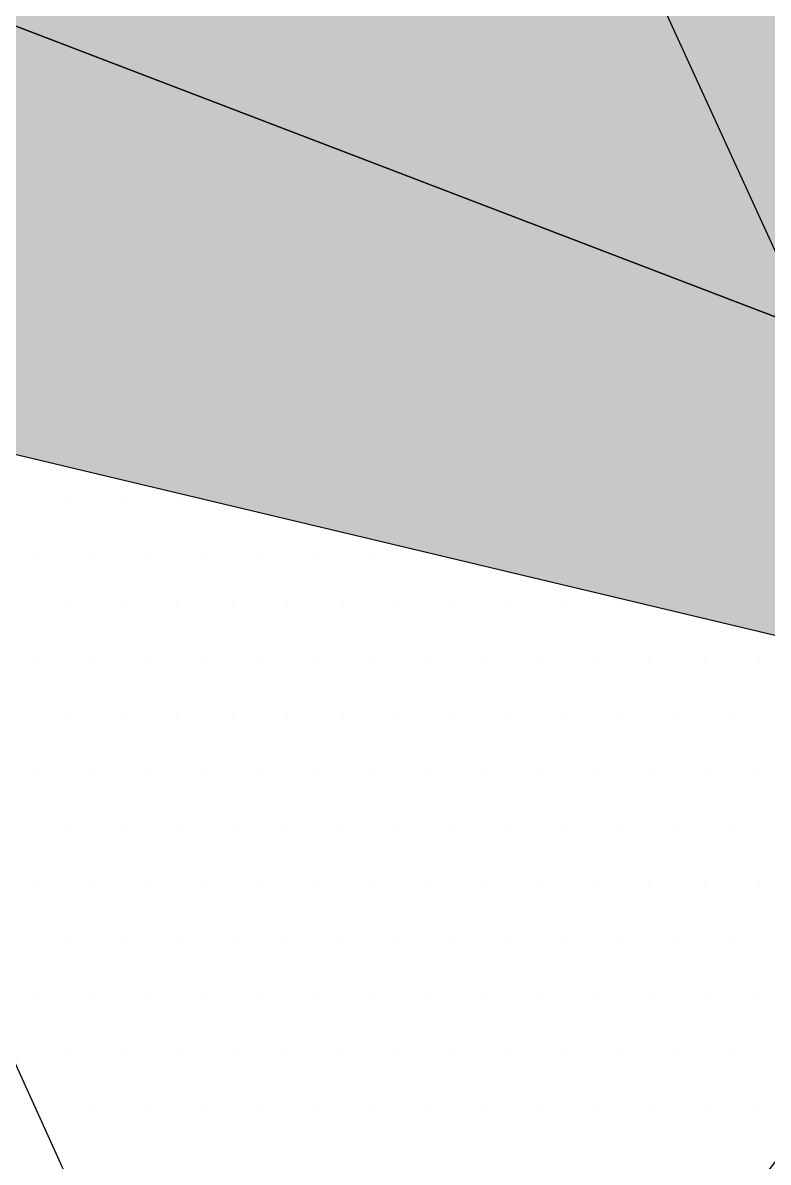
# Paper-space layout 'TOP_A1_00200_01-01-2017_MODELE' of a CAD drawing. Header units: millimetres. Extents: x -52 to 293, y -3 to 294.
# Drawn here: x 214.378 to 215.117, y 127.206 to 128.335 of the extents above; entities that cross this region are included whole.
import ezdxf

# ---------------------------------------------------------------- set-up
doc = ezdxf.new("R2010")
doc.units = ezdxf.units.MM
doc.header["$LTSCALE"] = 2
doc.linetypes.add('CACHEX2', pattern=[0.75, 0.5, -0.25])
for name, color, linetype in [('CALQUE_7', 4, 'Continuous'), ('CARTOUCHE', 7, 'Continuous'), ('rosace', 7, 'Continuous')]:
    doc.layers.add(name, color=color, linetype=linetype)

# ---------------------------------------------------------------- blocks, each defined once
blk = doc.blocks.new('A$C715108E3')
at = {"layer": 'CALQUE_7', "color": 131}
for p, q in [((3.6028, -16.6339), (3.6028, -16.6339)), ((3.6943, -16.6339), (3.6943, -16.6339)), ((3.7861, -16.6339), (3.7861, -16.6339)), ((3.878, -16.6339), (3.878, -16.6339)), ((3.9694, -16.6339), (3.9694, -16.6339)), ((4.0612, -16.6339), (4.0612, -16.6339)), ((4.1531, -16.6339), (4.1531, -16.6339)), ((4.2445, -16.6339), (4.2445, -16.6339)), ((4.3364, -16.6339), (4.3364, -16.6339)), ((4.4282, -16.6339), (4.4282, -16.6339)), ((4.5202, -16.6339), (4.5202, -16.6339)), ((4.6115, -16.6339), (4.6115, -16.6339)), ((3.5564, -16.7251), (3.5564, -16.7251)), ((3.6486, -16.7251), (3.6486, -16.7251)), ((3.7404, -16.7251), (3.7404, -16.7251)), ((3.8317, -16.7251), (3.8317, -16.7251)), ((3.9237, -16.7251), (3.9237, -16.7251)), ((4.0155, -16.7251), (4.0155, -16.7251)), ((4.107, -16.7251), (4.107, -16.7251)), ((4.1988, -16.7251), (4.1988, -16.7251)), ((4.2906, -16.7251), (4.2906, -16.7251)), ((4.3827, -16.7251), (4.3827, -16.7251)), ((4.4739, -16.7251), (4.4739, -16.7251)), ((4.5659, -16.7251), (4.5659, -16.7251)), ((4.658, -16.7251), (4.658, -16.7251)), ((3.6028, -16.8175), (3.6028, -16.8175)), ((3.6943, -16.8175), (3.6943, -16.8175)), ((3.7861, -16.8175), (3.7861, -16.8175)), ((3.878, -16.8175), (3.878, -16.8175)), ((3.9694, -16.8175), (3.9694, -16.8175)), ((4.0612, -16.8175), (4.0612, -16.8175)), ((4.1531, -16.8175), (4.1531, -16.8175)), ((4.2445, -16.8175), (4.2445, -16.8175)), ((4.3364, -16.8175), (4.3364, -16.8175)), ((4.4282, -16.8175), (4.4282, -16.8175)), ((4.5202, -16.8175), (4.5202, -16.8175)), ((4.6115, -16.8175), (4.6115, -16.8175)), ((4.7035, -16.8175), (4.7035, -16.8175)), ((3.5564, -16.909), (3.5564, -16.909)), ((3.6486, -16.909), (3.6486, -16.909)), ((3.7404, -16.909), (3.7404, -16.909)), ((3.8317, -16.909), (3.8317, -16.909)), ((3.9237, -16.909), (3.9237, -16.909)), ((4.0155, -16.909), (4.0155, -16.909)), ((4.107, -16.909), (4.107, -16.909)), ((4.1988, -16.909), (4.1988, -16.909)), ((4.2906, -16.909), (4.2906, -16.909)), ((4.3827, -16.909), (4.3827, -16.909)), ((4.4739, -16.909), (4.4739, -16.909)), ((4.5659, -16.909), (4.5659, -16.909)), ((4.658, -16.909), (4.658, -16.909)), ((4.7492, -16.909), (4.7492, -16.909)), ((3.6028, -17.0003), (3.6028, -17.0003)), ((3.6943, -17.0003), (3.6943, -17.0003)), ((3.7861, -17.0003), (3.7861, -17.0003)), ((3.878, -17.0003), (3.878, -17.0003)), ((3.9694, -17.0003), (3.9694, -17.0003)), ((4.0612, -17.0003), (4.0612, -17.0003)), ((4.1531, -17.0003), (4.1531, -17.0003)), ((4.2445, -17.0003), (4.2445, -17.0003)), ((4.3364, -17.0003), (4.3364, -17.0003)), ((4.4282, -17.0003), (4.4282, -17.0003)), ((4.5202, -17.0003), (4.5202, -17.0003)), ((4.6115, -17.0003), (4.6115, -17.0003)), ((4.7035, -17.0003), (4.7035, -17.0003)), ((3.5564, -17.0928), (3.5564, -17.0928)), ((3.6486, -17.0928), (3.6486, -17.0928)), ((3.7404, -17.0928), (3.7404, -17.0928)), ((3.8317, -17.0928), (3.8317, -17.0928)), ((3.9237, -17.0928), (3.9237, -17.0928)), ((4.0155, -17.0928), (4.0155, -17.0928)), ((4.107, -17.0928), (4.107, -17.0928)), ((4.1988, -17.0928), (4.1988, -17.0928)), ((4.2906, -17.0928), (4.2906, -17.0928)), ((4.3827, -17.0928), (4.3827, -17.0928)), ((4.4739, -17.0928), (4.4739, -17.0928)), ((4.5659, -17.0928), (4.5659, -17.0928)), ((4.658, -17.0928), (4.658, -17.0928)), ((4.7492, -17.0928), (4.7492, -17.0928)), ((3.6028, -17.1843), (3.6028, -17.1843)), ((3.6943, -17.1843), (3.6943, -17.1843)), ((3.7861, -17.1843), (3.7861, -17.1843)), ((3.878, -17.1843), (3.878, -17.1843)), ((3.9694, -17.1843), (3.9694, -17.1843)), ((4.0612, -17.1843), (4.0612, -17.1843)), ((4.1531, -17.1843), (4.1531, -17.1843)), ((4.2445, -17.1843), (4.2445, -17.1843)), ((4.3364, -17.1843), (4.3364, -17.1843)), ((4.4282, -17.1843), (4.4282, -17.1843)), ((4.5202, -17.1843), (4.5202, -17.1843)), ((4.6115, -17.1843), (4.6115, -17.1843)), ((4.7035, -17.1843), (4.7035, -17.1843)), ((3.5564, -17.2756), (3.5564, -17.2756)), ((3.6486, -17.2756), (3.6486, -17.2756)), ((3.7404, -17.2756), (3.7404, -17.2756)), ((3.8317, -17.2756), (3.8317, -17.2756)), ((3.9237, -17.2756), (3.9237, -17.2756)), ((4.0155, -17.2756), (4.0155, -17.2756)), ((4.107, -17.2756), (4.107, -17.2756)), ((4.1988, -17.2756), (4.1988, -17.2756)), ((4.2906, -17.2756), (4.2906, -17.2756)), ((4.3827, -17.2756), (4.3827, -17.2756)), ((4.4739, -17.2756), (4.4739, -17.2756)), ((4.5659, -17.2756), (4.5659, -17.2756)), ((4.658, -17.2756), (4.658, -17.2756)), ((4.7492, -17.2756), (4.7492, -17.2756)), ((3.6028, -17.368), (3.6028, -17.368)), ((3.6943, -17.368), (3.6943, -17.368)), ((3.7861, -17.368), (3.7861, -17.368)), ((3.878, -17.368), (3.878, -17.368)), ((3.9694, -17.368), (3.9694, -17.368)), ((4.0612, -17.368), (4.0612, -17.368)), ((4.1531, -17.368), (4.1531, -17.368)), ((4.2445, -17.368), (4.2445, -17.368)), ((4.3364, -17.368), (4.3364, -17.368)), ((4.4282, -17.368), (4.4282, -17.368)), ((4.5202, -17.368), (4.5202, -17.368)), ((4.6115, -17.368), (4.6115, -17.368)), ((4.7035, -17.368), (4.7035, -17.368)), ((3.5564, -17.4592), (3.5564, -17.4592)), ((3.6486, -17.4592), (3.6486, -17.4592)), ((3.7404, -17.4592), (3.7404, -17.4592)), ((3.8317, -17.4592), (3.8317, -17.4592)), ((3.9237, -17.4592), (3.9237, -17.4592)), ((4.0155, -17.4592), (4.0155, -17.4592)), ((4.107, -17.4592), (4.107, -17.4592)), ((4.1988, -17.4592), (4.1988, -17.4592)), ((4.2906, -17.4592), (4.2906, -17.4592)), ((4.3827, -17.4592), (4.3827, -17.4592)), ((4.4739, -17.4592), (4.4739, -17.4592)), ((4.5659, -17.4592), (4.5659, -17.4592)), ((4.658, -17.4592), (4.658, -17.4592)), ((4.7492, -17.4592), (4.7492, -17.4592)), ((3.6028, -17.5507), (3.6028, -17.5507)), ((3.6943, -17.5507), (3.6943, -17.5507)), ((3.7861, -17.5507), (3.7861, -17.5507)), ((3.878, -17.5507), (3.878, -17.5507)), ((3.9694, -17.5507), (3.9694, -17.5507)), ((4.0612, -17.5507), (4.0612, -17.5507)), ((4.1531, -17.5507), (4.1531, -17.5507)), ((4.2445, -17.5507), (4.2445, -17.5507)), ((4.3364, -17.5507), (4.3364, -17.5507)), ((4.4282, -17.5507), (4.4282, -17.5507)), ((4.5202, -17.5507), (4.5202, -17.5507)), ((4.6115, -17.5507), (4.6115, -17.5507)), ((4.7035, -17.5507), (4.7035, -17.5507)), ((3.5564, -17.6431), (3.5564, -17.6431)), ((3.6486, -17.6431), (3.6486, -17.6431)), ((3.7404, -17.6431), (3.7404, -17.6431)), ((3.8317, -17.6431), (3.8317, -17.6431)), ((3.9237, -17.6431), (3.9237, -17.6431)), ((4.0155, -17.6431), (4.0155, -17.6431)), ((4.107, -17.6431), (4.107, -17.6431)), ((4.1988, -17.6431), (4.1988, -17.6431)), ((4.2906, -17.6431), (4.2906, -17.6431)), ((4.3827, -17.6431), (4.3827, -17.6431)), ((4.4739, -17.6431), (4.4739, -17.6431)), ((4.5659, -17.6431), (4.5659, -17.6431)), ((4.658, -17.6431), (4.658, -17.6431)), ((4.7492, -17.6431), (4.7492, -17.6431)), ((3.6028, -17.7343), (3.6028, -17.7343)), ((3.6943, -17.7343), (3.6943, -17.7343)), ((3.7861, -17.7343), (3.7861, -17.7343)), ((3.878, -17.7343), (3.878, -17.7343)), ((3.9694, -17.7343), (3.9694, -17.7343)), ((4.0612, -17.7343), (4.0612, -17.7343)), ((4.1531, -17.7343), (4.1531, -17.7343)), ((4.2445, -17.7343), (4.2445, -17.7343)), ((4.3364, -17.7343), (4.3364, -17.7343)), ((4.4282, -17.7343), (4.4282, -17.7343)), ((4.5202, -17.7343), (4.5202, -17.7343)), ((4.6115, -17.7343), (4.6115, -17.7343)), ((4.7035, -17.7343), (4.7035, -17.7343)), ((3.5564, -17.8258), (3.5564, -17.8258)), ((3.6486, -17.8258), (3.6486, -17.8258)), ((3.7404, -17.8258), (3.7404, -17.8258)), ((3.8317, -17.8258), (3.8317, -17.8258)), ((3.9237, -17.8258), (3.9237, -17.8258)), ((4.0155, -17.8258), (4.0155, -17.8258)), ((4.107, -17.8258), (4.107, -17.8258)), ((4.1988, -17.8258), (4.1988, -17.8258)), ((4.2906, -17.8258), (4.2906, -17.8258)), ((4.3827, -17.8258), (4.3827, -17.8258)), ((4.4739, -17.8258), (4.4739, -17.8258)), ((4.5659, -17.8258), (4.5659, -17.8258)), ((4.658, -17.8258), (4.658, -17.8258)), ((4.7492, -17.8258), (4.7492, -17.8258)), ((3.6028, -17.9182), (3.6028, -17.9182)), ((3.6943, -17.9182), (3.6943, -17.9182)), ((3.7861, -17.9182), (3.7861, -17.9182)), ((3.878, -17.9182), (3.878, -17.9182)), ((3.9694, -17.9182), (3.9694, -17.9182)), ((4.0612, -17.9182), (4.0612, -17.9182)), ((4.1531, -17.9182), (4.1531, -17.9182)), ((4.2445, -17.9182), (4.2445, -17.9182)), ((4.3364, -17.9182), (4.3364, -17.9182)), ((4.4282, -17.9182), (4.4282, -17.9182)), ((4.5202, -17.9182), (4.5202, -17.9182)), ((4.6115, -17.9182), (4.6115, -17.9182)), ((4.7035, -17.9182), (4.7035, -17.9182)), ((3.5564, -18.0097), (3.5564, -18.0097)), ((3.6486, -18.0097), (3.6486, -18.0097)), ((3.7404, -18.0097), (3.7404, -18.0097)), ((3.8317, -18.0097), (3.8317, -18.0097)), ((3.9237, -18.0097), (3.9237, -18.0097)), ((4.0155, -18.0097), (4.0155, -18.0097)), ((4.107, -18.0097), (4.107, -18.0097)), ((4.1988, -18.0097), (4.1988, -18.0097)), ((4.2906, -18.0097), (4.2906, -18.0097)), ((4.3827, -18.0097), (4.3827, -18.0097)), ((4.4739, -18.0097), (4.4739, -18.0097)), ((4.5659, -18.0097), (4.5659, -18.0097)), ((4.658, -18.0097), (4.658, -18.0097)), ((4.7492, -18.0097), (4.7492, -18.0097)), ((3.6028, -18.1009), (3.6028, -18.1009)), ((3.6943, -18.1009), (3.6943, -18.1009)), ((3.7861, -18.1009), (3.7861, -18.1009)), ((3.878, -18.1009), (3.878, -18.1009)), ((3.9694, -18.1009), (3.9694, -18.1009)), ((4.0612, -18.1009), (4.0612, -18.1009)), ((4.1531, -18.1009), (4.1531, -18.1009)), ((4.2445, -18.1009), (4.2445, -18.1009)), ((4.3364, -18.1009), (4.3364, -18.1009)), ((4.4282, -18.1009), (4.4282, -18.1009)), ((4.5202, -18.1009), (4.5202, -18.1009)), ((4.6115, -18.1009), (4.6115, -18.1009)), ((4.7035, -18.1009), (4.7035, -18.1009)), ((3.5564, -18.1933), (3.5564, -18.1933)), ((3.6486, -18.1933), (3.6486, -18.1933)), ((3.7404, -18.1933), (3.7404, -18.1933)), ((3.8317, -18.1933), (3.8317, -18.1933)), ((3.9237, -18.1933), (3.9237, -18.1933)), ((4.0155, -18.1933), (4.0155, -18.1933)), ((4.107, -18.1933), (4.107, -18.1933)), ((4.1988, -18.1933), (4.1988, -18.1933)), ((4.2906, -18.1933), (4.2906, -18.1933)), ((4.3827, -18.1933), (4.3827, -18.1933)), ((4.4739, -18.1933), (4.4739, -18.1933)), ((4.5659, -18.1933), (4.5659, -18.1933)), ((4.658, -18.1933), (4.658, -18.1933)), ((4.7492, -18.1933), (4.7492, -18.1933)), ((3.6028, -18.2848), (3.6028, -18.2848)), ((3.6943, -18.2848), (3.6943, -18.2848)), ((3.7861, -18.2848), (3.7861, -18.2848)), ((3.878, -18.2848), (3.878, -18.2848)), ((3.9694, -18.2848), (3.9694, -18.2848)), ((4.0612, -18.2848), (4.0612, -18.2848)), ((4.1531, -18.2848), (4.1531, -18.2848)), ((4.2445, -18.2848), (4.2445, -18.2848)), ((4.3364, -18.2848), (4.3364, -18.2848)), ((4.4282, -18.2848), (4.4282, -18.2848)), ((4.5202, -18.2848), (4.5202, -18.2848)), ((4.6115, -18.2848), (4.6115, -18.2848)), ((4.7035, -18.2848), (4.7035, -18.2848)), ((3.5522, -18.3761), (3.5522, -18.3761)), ((3.5564, -18.3761), (3.5564, -18.3761)), ((3.6486, -18.3761), (3.6486, -18.3761)), ((3.7404, -18.3761), (3.7404, -18.3761)), ((3.8317, -18.3761), (3.8317, -18.3761)), ((3.9237, -18.3761), (3.9237, -18.3761)), ((4.0155, -18.3761), (4.0155, -18.3761)), ((4.107, -18.3761), (4.107, -18.3761)), ((4.1988, -18.3761), (4.1988, -18.3761)), ((4.2906, -18.3761), (4.2906, -18.3761)), ((4.3827, -18.3761), (4.3827, -18.3761)), ((4.4739, -18.3761), (4.4739, -18.3761)), ((4.5659, -18.3761), (4.5659, -18.3761)), ((4.658, -18.3761), (4.658, -18.3761)), ((4.7492, -18.3761), (4.7492, -18.3761))]:
    blk.add_line(p, q, dxfattribs=at)
blk.add_lwpolyline([(0.2166, -18.8242), (-0.4061, -17.3082), (1.2857, -17.5115), (0.9202, -16.4826), (-0.461, -13.5406), (1.4536, -13.7453), (4.032, -19.4344), (5.206, -17.903), (3.3935, -13.9486), (6.3293, -14.2803), (6.4311, -12.6478), (3.5725, -12.29), (6.1505, -8.6671), (5.6155, -6.8715), (1.6586, -12.1279), (-1.9407, -12.0256)], dxfattribs=at)
blk = doc.blocks.new('A$C581E6685')
at = {"layer": 'rosace'}
for color, points in [(32, [(-39.8519, 24.2064), (-37.1498, 25.5201), (-23.2602, 17.8548)]), (40, [(-39.8519, 24.2064), (-23.2602, 17.8548), (-38.5844, 21.5046)])]:
    blk.add_hatch(color=color, dxfattribs=at).paths.add_polyline_path(points)
at = {"layer": 'rosace', "color": 32}
blk.add_lwpolyline([(-39.8519, 24.2064), (-37.1498, 25.5201), (-23.2602, 17.8559)], close=True, dxfattribs=at)
at = {"layer": 'rosace', "color": 40}
blk.add_lwpolyline([(-39.8519, 24.2064), (-23.2602, 17.8559), (-38.584, 21.5046)], close=True, dxfattribs=at)
at = {"layer": 'rosace', "color": 32, "linetype": 'CACHEX2', "ltscale": 1.5}
blk.add_ellipse((-38.0538, 23.8138), major_axis=(-19.0311, -3.534), ratio=0.590567, dxfattribs=at)
at = {"layer": 'rosace', "color": 32}
blk.add_ellipse((-37.6144, 23.8499), major_axis=(-13.5768, -4.2839), ratio=0.791971, dxfattribs=at)
at = {"layer": 'CARTOUCHE'}
blk.add_blockref('A$C715108E3', (-31.6739, 36.3189), dxfattribs=at)

psp = doc.layouts.new('TOP_A1_00200_01-01-2017_MODELE')

# ---------------------------------------------------------------- linework, layer by layer
at = {"layer": 'CARTOUCHE'}
psp.add_rational_spline([(193.9931, 140.7359), (193.9931, 129.8447), (193.9931, 118.9535), (193.9931, 115.1135), (197.8331, 115.1135), (243.3724, 115.1135), (288.9116, 115.1135), (292.7516, 115.1135), (292.7516, 118.9535), (292.7516, 129.8447), (292.7516, 140.7359), (292.7516, 144.5759), (288.9116, 144.5759), (243.3724, 144.5759), (197.8331, 144.5759), (193.9931, 144.5759), (193.9931, 140.7359)], [1, 1, 1, 0.707106781187, 1, 1, 1, 0.707106781187, 1, 1, 1, 0.707106781187, 1, 1, 1, 0.707106781187, 1], degree=2, knots=[0, 0, 0, 1, 1, 2.570796, 2.570796, 3.570796, 3.570796, 5.141593, 5.141593, 6.141593, 6.141593, 7.712389, 7.712389, 8.712389, 8.712389, 10.283185, 10.283185, 10.283185], dxfattribs=at)

# ---------------------------------------------------------------- block references
at = {"layer": 'CARTOUCHE', "xscale": 0.6, "yscale": 0.6, "zscale": 0.6}
psp.add_blockref('A$C581E6685', (231.2638, 116.4941), dxfattribs=at)

doc.saveas('drawing.dxf')
